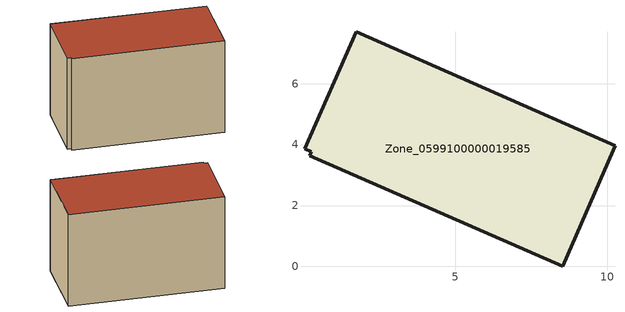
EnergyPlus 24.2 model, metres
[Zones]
Zone_0599100000019585
 floor ground (C_G): 10.25,3.96 10.19,3.81 8.54,0 0.22,3.63 0.28,3.77 0.06,3.86 1.75,7.71 z0
 wall outside (C_F): 10.19,3.81 10.25,3.96 1.75,7.71 0.06,3.86 0.28,3.77 0.22,3.63 8.54,0 10.19,3.81 z0:6.02
 roof outside (C_R): 0.06,3.86 0.28,3.77 0.22,3.63 8.54,0 10.19,3.81 10.25,3.96 1.75,7.71 z6.02
[BUILDING]
Pand.0599100000019585: North Axis=0; Terrain=City; Loads Convergence Tolerance Value=0.04; Temperature Convergence Tolerance Value=0.4; Solar Distribution=FullExterior; Maximum Number of Warmup Days=25; Minimum Number of Warmup Days=1
[Site:Location]
Rotterdam.The.Hague.AP_ZH_NLD Design_Conditions: Latitude=51.96; Longitude=4.45; Time Zone=1; Elevation=-4.5
[SITE:GROUNDTEMPERATURE:BUILDINGSURFACE]
18, 18, 18, 18, 18, 18, 18, 18, 18, 18, 18, 18
[MATERIAL] Thermal Absorptance=0.9; Solar Absorptance=0.7; Visible Absorptance=0.7
Name | Roughness | Thickness | Conductivity | Density | Specific Heat
G.TC.1946-1964 | MediumSmooth | 0.15 | 1 | 540 | 1210
F.TC.1946-1964 | Rough | 0.3 | 0.857143 | 1920 | 840
R.TC.1946-1964 | MediumRough | 0.2 | 0.235294 | 1500 | 1000
[CONSTRUCTION]
C_G: G.TC.1946-1964
C_F: F.TC.1946-1964
C_R: R.TC.1946-1964
[ZONE]
Zone_0599100000019585: Type=1; Multiplier=1; Ceiling Height=Autocalculate; Volume=Autocalculate; Floor Area=autocalculate; Part of Total Floor Area=Yes
[ZONEINFILTRATION:DESIGNFLOWRATE]
Infil_Zone_0599100000019585: Zone or ZoneList or Space or SpaceList=Zone_0599100000019585; Schedule=AlwaysOn; Design Flow Rate Calculation Method=Flow/Area; Flow Rate per Floor Area=0.003; Constant Term Coefficient=1; Temperature Term Coefficient=0; Velocity Term Coefficient=0; Velocity Squared Term Coefficient=0
[HVACTEMPLATE:ZONE:IDEALLOADSAIRSYSTEM]
Zone_0599100000019585: Maximum Heating Supply Air Temperature=50; Minimum Cooling Supply Air Temperature=13; Maximum Heating Supply Air Humidity Ratio=0.0156; Minimum Cooling Supply Air Humidity Ratio=0.0077; Heating Limit=NoLimit; Cooling Limit=NoLimit; Dehumidification Control Type=ConstantSensibleHeatRatio; Cooling Sensible Heat Ratio=0.7; Dehumidification Setpoint=60; Humidification Control Type=None; Humidification Setpoint=30; Outdoor Air Method=None; Outdoor Air Flow Rate per Person=0.00944; Outdoor Air Flow Rate per Zone Floor Area=0; Outdoor Air Flow Rate per Zone=0; Demand Controlled Ventilation Type=None; Outdoor Air Economizer Type=NoEconomizer; Heat Recovery Type=None; Sensible Heat Recovery Effectiveness=0.7; Latent Heat Recovery Effectiveness=0.65
[ZONECONTROL:THERMOSTAT]
ThermostatControl_Zone_0599100000019585: Zone or ZoneList=Zone_0599100000019585; Control Type Schedule=DualSetpointControlType; Control 1=Thermostat_Zone_0599100000019585; Temperature Difference Between Cutout And Setpoint=0
[THERMOSTATSETPOINT:DUALSETPOINT]
Thermostat_Zone_0599100000019585: Heating Setpoint Temperature Schedule=HeatingSetpoint_Zone_0599100000019585; Cooling Setpoint Temperature Schedule=CoolingSetpoint_Zone_0599100000019585
[SCHEDULE:COMPACT]
HeatingSetpoint_Zone_0599100000019585: Through: 12/31, For: AllDays, Until: 24:00, 21
CoolingSetpoint_Zone_0599100000019585: Through: 12/31, For: AllDays, Until: 24:00, 24
DualSetpointControlType: Through: 12/31, For: AllDays, Until: 24:00, 4
AlwaysOn: Through: 12/31, For: AllDays, Until: 24:00, 1
